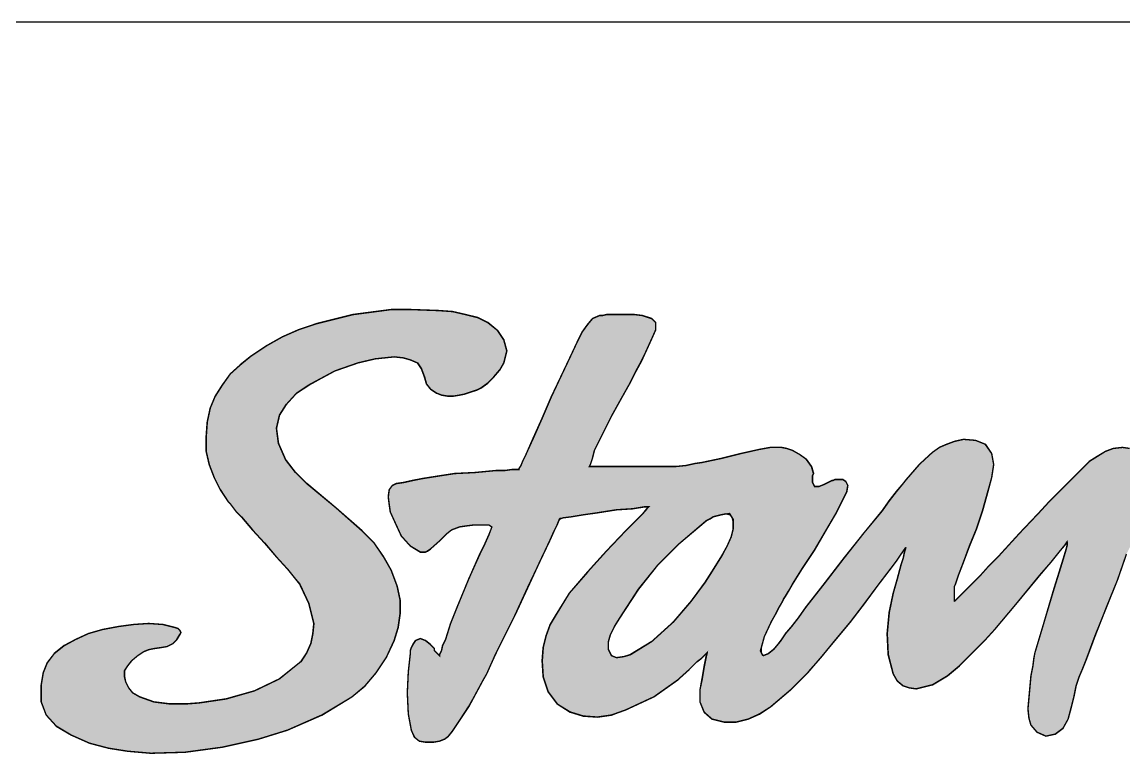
# Model space of a CAD drawing. Extents: x -16465 to -12265, y -7695 to -1755.
# Drawn here: x -15161.7 to -14830.4, y -6814.9 to -6595 of the extents above; entities that cross this region are included whole.
import ezdxf

# ---------------------------------------------------------------- set-up
doc = ezdxf.new("R2010")
doc.units = 0
doc.header["$LTSCALE"] = 30
doc.header["$MEASUREMENT"] = 0
doc.layers.get('0').update_dxf_attribs({"linetype": 'CONTINUOUS'})
doc.layers.add('CAMADA_1', color=7, linetype='CONTINUOUS')
doc.layers.add('FINA', color=7, linetype='CONTINUOUS')

msp = doc.modelspace()

# ---------------------------------------------------------------- hatches: boundary and pattern name
at = {"linetype": 'CONTINUOUS'}
msp.add_hatch(color=5, dxfattribs=at).paths.add_polyline_path([(-15074.269, -6778.722), (-15074.874, -6781.745), (-15076.083, -6784.467), (-15077.898, -6787.188), (-15084.246, -6792.327), (-15091.805, -6795.955), (-15100.27, -6798.373), (-15108.432, -6799.583), (-15112.362, -6799.885), (-15117.2, -6799.885), (-15122.037, -6799.281), (-15126.269, -6797.769), (-15128.385, -6796.559), (-15129.595, -6795.048), (-15130.804, -6792.631), (-15130.804, -6789.908), (-15129.897, -6788.397), (-15128.688, -6786.885), (-15126.874, -6785.374), (-15124.41, -6783.732), (-15122.037, -6783.257), (-15119.921, -6782.955), (-15118.107, -6782.653), (-15116.292, -6781.745), (-15115.084, -6780.537), (-15114.176, -6779.025), (-15113.874, -6778.42), (-15114.176, -6777.815), (-15114.781, -6777.211), (-15115.688, -6776.909), (-15119.315, -6776.001), (-15123.548, -6775.699), (-15128.083, -6776.001), (-15132.618, -6776.606), (-15137.455, -6777.514), (-15141.687, -6778.722), (-15145.618, -6780.537), (-15148.944, -6782.351), (-15151.967, -6784.769), (-15154.083, -6787.49), (-15155.292, -6790.513), (-15155.897, -6794.141), (-15155.897, -6799.281), (-15154.386, -6803.211), (-15151.363, -6806.536), (-15146.827, -6809.257), (-15141.386, -6811.675), (-15135.641, -6813.188), (-15129.897, -6814.094), (-15122.944, -6814.699), (-15112.664, -6814.397), (-15101.479, -6812.885), (-15090.595, -6810.467), (-15081.827, -6807.746), (-15071.548, -6803.211), (-15062.479, -6797.769), (-15058.549, -6794.444), (-15055.223, -6790.513), (-15052.2, -6785.978), (-15049.781, -6780.838), (-15048.572, -6776.909), (-15047.967, -6772.676), (-15047.967, -6768.746), (-15048.875, -6764.513), (-15050.689, -6759.676), (-15053.106, -6755.444), (-15055.828, -6751.513), (-15059.456, -6747.886), (-15067.316, -6740.932), (-15076.083, -6733.676), (-15079.409, -6730.35), (-15082.432, -6726.42), (-15084.549, -6721.583), (-15085.154, -6717.048), (-15084.246, -6713.119), (-15082.13, -6709.793), (-15079.107, -6706.467), (-15075.479, -6704.049), (-15067.619, -6699.816), (-15060.665, -6697.398), (-15055.526, -6696.188), (-15049.781, -6695.584), (-15047.06, -6695.885), (-15044.944, -6696.49), (-15042.827, -6697.398), (-15041.619, -6699.211), (-15040.712, -6701.63), (-15040.107, -6703.746), (-15038.898, -6705.258), (-15037.084, -6706.467), (-15035.573, -6707.072), (-15033.758, -6707.374), (-15031.944, -6707.374), (-15030.13, -6707.072), (-15028.619, -6706.769), (-15026.805, -6706.165), (-15024.991, -6705.56), (-15023.782, -6704.955), (-15021.665, -6703.444), (-15019.851, -6701.63), (-15018.037, -6699.513), (-15016.828, -6697.398), (-15015.921, -6693.77), (-15016.828, -6690.444), (-15018.642, -6687.723), (-15021.665, -6685.305), (-15024.688, -6683.793), (-15028.317, -6682.886), (-15032.246, -6681.979), (-15036.479, -6681.677), (-15044.642, -6681.374), (-15050.689, -6681.374), (-15062.176, -6682.886), (-15073.06, -6685.607), (-15078.502, -6687.421), (-15083.339, -6689.537), (-15088.177, -6692.258), (-15092.711, -6695.281), (-15096.037, -6698.002), (-15099.061, -6700.723), (-15101.479, -6704.049), (-15103.595, -6707.374), (-15105.107, -6711.002), (-15106.014, -6715.234), (-15106.316, -6719.467), (-15106.316, -6724.002), (-15105.408, -6727.933), (-15103.898, -6731.863), (-15102.084, -6735.49), (-15099.665, -6739.118), (-15099.061, -6739.723), (-15098.153, -6740.932), (-15097.246, -6742.141), (-15095.734, -6743.653), (-15092.409, -6747.583), (-15088.781, -6751.513), (-15085.154, -6755.746), (-15081.827, -6759.374), (-15079.409, -6762.398), (-15078.2, -6763.909), (-15075.479, -6769.652), (-15073.967, -6775.699)])
h = msp.add_hatch(color=5, dxfattribs=at)
h.paths.add_polyline_path([(-14913.736, -6736.095), (-14913.433, -6734.281), (-14914.038, -6733.072), (-14914.945, -6732.467), (-14917.363, -6732.467), (-14917.968, -6732.769), (-14918.269, -6732.769), (-14920.689, -6733.979), (-14922.2, -6734.583), (-14923.41, -6734.583), (-14924.014, -6733.373), (-14924.014, -6732.769), (-14924.014, -6732.164), (-14924.014, -6731.258), (-14923.712, -6730.653), (-14924.317, -6728.536), (-14925.828, -6726.42), (-14927.945, -6724.909), (-14930.06, -6723.699), (-14931.876, -6723.095), (-14933.387, -6722.793), (-14935.2, -6722.793), (-14936.713, -6722.793), (-14940.038, -6723.397), (-14945.48, -6724.607), (-14951.526, -6726.118), (-14957.271, -6727.327), (-14959.386, -6727.63), (-14962.108, -6728.235), (-14965.131, -6728.536), (-14967.851, -6728.536), (-14975.107, -6728.536), (-14982.665, -6728.536), (-14985.991, -6728.536), (-14988.712, -6728.536), (-14990.526, -6728.536), (-14991.131, -6728.536), (-14990.828, -6727.933), (-14990.223, -6726.118), (-14989.618, -6723.699), (-14988.409, -6721.281), (-14986.898, -6718.257), (-14984.48, -6713.42), (-14981.456, -6707.979), (-14978.735, -6703.141), (-14977.224, -6700.118), (-14975.409, -6696.793), (-14973.898, -6693.467), (-14972.386, -6690.141), (-14971.177, -6687.421), (-14971.177, -6685.305), (-14972.386, -6684.095), (-14975.107, -6683.188), (-14977.526, -6682.886), (-14981.758, -6682.886), (-14983.875, -6682.886), (-14985.991, -6682.886), (-14987.2, -6683.188), (-14988.108, -6683.188), (-14990.223, -6684.095), (-14991.735, -6685.908), (-14993.247, -6688.025), (-14994.758, -6691.048), (-14996.874, -6695.584), (-14999.596, -6701.327), (-15002.619, -6707.676), (-15005.34, -6714.025), (-15008.061, -6720.072), (-15010.177, -6724.909), (-15011.084, -6726.723), (-15011.689, -6728.235), (-15012.293, -6729.141), (-15012.293, -6729.444), (-15012.898, -6729.444), (-15014.41, -6729.444), (-15016.526, -6729.746), (-15019.247, -6729.746), (-15025.596, -6730.35), (-15031.642, -6730.653), (-15035.573, -6731.258), (-15041.316, -6732.164), (-15044.339, -6732.769), (-15047.06, -6733.373), (-15049.177, -6733.676), (-15050.386, -6734.281), (-15051.293, -6735.49), (-15051.595, -6737.606), (-15051.293, -6740.025), (-15050.99, -6742.141), (-15049.48, -6745.466), (-15047.666, -6749.397), (-15044.944, -6752.42), (-15041.921, -6754.234), (-15040.41, -6754.234), (-15039.804, -6753.932), (-15038.898, -6753.327), (-15036.177, -6750.909), (-15034.06, -6748.793), (-15032.549, -6747.583), (-15030.13, -6746.676), (-15028.014, -6746.374), (-15025.596, -6746.072), (-15023.479, -6746.072), (-15021.363, -6746.072), (-15020.408, -6746.708), (-15021.363, -6749.095), (-15022.572, -6751.816), (-15024.083, -6754.839), (-15027.409, -6762.398), (-15031.037, -6771.164), (-15032.851, -6775.699), (-15034.363, -6780.537), (-15035.27, -6782.351), (-15035.573, -6783.862), (-15036.177, -6785.071), (-15036.177, -6785.374), (-15037.689, -6783.862), (-15037.689, -6783.257), (-15037.99, -6782.955), (-15038.898, -6782.048), (-15040.41, -6780.838), (-15041.921, -6780.234), (-15043.433, -6780.838), (-15044.036, -6781.745), (-15044.642, -6782.955), (-15044.944, -6783.862), (-15044.944, -6784.769), (-15045.549, -6790.211), (-15045.851, -6796.559), (-15045.549, -6802.908), (-15044.642, -6807.746), (-15043.735, -6809.862), (-15042.223, -6811.071), (-15040.41, -6811.374), (-15037.99, -6811.374), (-15036.177, -6811.071), (-15034.665, -6810.467), (-15033.456, -6809.56), (-15032.246, -6808.048), (-15029.828, -6804.42), (-15027.409, -6800.792), (-15025.293, -6796.862), (-15023.177, -6792.932), (-15021.968, -6790.815), (-15020.758, -6788.094), (-15019.247, -6784.769), (-15017.433, -6781.141), (-15013.502, -6773.281), (-15009.572, -6764.815), (-15005.944, -6756.956), (-15002.921, -6750.607), (-15001.711, -6747.886), (-15000.805, -6746.072), (-15000.008, -6744.082), (-14996.572, -6743.653), (-14992.945, -6743.049), (-14988.712, -6742.443), (-14982.967, -6741.537), (-14978.13, -6741.234), (-14974.502, -6740.629), (-14973.293, -6740.629), (-14973.898, -6741.234), (-14975.107, -6742.746), (-14977.224, -6744.862), (-14979.944, -6747.583), (-14985.991, -6753.932), (-14991.735, -6760.281), (-14997.177, -6766.629), (-15001.107, -6772.978), (-15002.921, -6776.001), (-15004.13, -6779.328), (-15005.038, -6782.955), (-15005.34, -6786.885), (-15005.038, -6791.722), (-15003.525, -6796.258), (-15000.805, -6799.885), (-14996.874, -6802.304), (-14992.945, -6803.513), (-14988.712, -6803.815), (-14984.48, -6803.211), (-14980.247, -6801.699), (-14971.782, -6797.769), (-14964.526, -6792.63), (-14961.502, -6789.908), (-14958.782, -6787.188), (-14957.573, -6786.281), (-14956.666, -6785.374), (-14956.061, -6784.769), (-14955.758, -6784.467), (-14956.061, -6785.676), (-14956.666, -6788.699), (-14957.271, -6792.327), (-14957.875, -6795.653), (-14957.875, -6799.281), (-14956.666, -6802.304), (-14954.247, -6804.42), (-14950.619, -6805.327), (-14946.991, -6805.327), (-14943.363, -6804.42), (-14940.038, -6802.908), (-14936.713, -6800.792), (-14930.666, -6795.653), (-14925.223, -6790.211), (-14921.596, -6785.978), (-14917.061, -6780.537), (-14912.526, -6775.095), (-14908.596, -6769.955), (-14904.364, -6764.211), (-14900.433, -6759.071), (-14898.62, -6756.653), (-14897.41, -6754.839), (-14895.961, -6752.909), (-14896.503, -6754.536), (-14896.805, -6756.048), (-14897.41, -6757.862), (-14898.62, -6762.398), (-14899.828, -6766.629), (-14901.038, -6772.374), (-14901.643, -6778.722), (-14901.34, -6785.071), (-14899.828, -6790.815), (-14898.62, -6792.932), (-14896.805, -6794.444), (-14894.991, -6795.048), (-14892.875, -6795.35), (-14888.038, -6794.141), (-14883.503, -6791.421), (-14879.875, -6788.397), (-14875.945, -6784.467), (-14872.318, -6780.838), (-14869.294, -6777.514), (-14862.945, -6769.955), (-14855.689, -6761.188), (-14852.364, -6757.257), (-14849.945, -6754.234), (-14848.131, -6752.118), (-14847.527, -6751.211), (-14847.527, -6752.118), (-14847.829, -6753.327), (-14848.735, -6756.35), (-14849.945, -6760.281), (-14851.457, -6765.118), (-14854.48, -6775.397), (-14857.201, -6784.467), (-14857.503, -6785.978), (-14857.805, -6788.397), (-14858.411, -6791.421), (-14858.712, -6794.745), (-14859.015, -6798.072), (-14859.317, -6801.397), (-14859.015, -6804.118), (-14858.411, -6806.234), (-14856.597, -6808.351), (-14853.875, -6809.56), (-14851.155, -6808.955), (-14848.735, -6807.141), (-14847.224, -6804.42), (-14846.318, -6801.095), (-14845.41, -6797.467), (-14844.806, -6794.444), (-14844.503, -6793.536), (-14843.899, -6791.722), (-14842.992, -6789.606), (-14841.782, -6786.582), (-14839.062, -6779.328), (-14835.736, -6770.862), (-14832.41, -6762.699), (-14829.69, -6754.839), (-14828.178, -6751.816), (-14827.271, -6749.095), (-14826.363, -6746.979), (-14826.062, -6745.466), (-14824.549, -6740.327), (-14823.643, -6735.49), (-14823.34, -6730.956), (-14824.247, -6726.723), (-14825.457, -6725.211), (-14826.969, -6724.002), (-14828.782, -6723.095), (-14830.899, -6722.793), (-14833.619, -6723.095), (-14836.039, -6724.002), (-14838.456, -6725.513), (-14840.875, -6727.025), (-14841.782, -6727.933), (-14843.596, -6729.746), (-14845.712, -6731.863), (-14847.829, -6733.979), (-14852.666, -6738.816), (-14855.992, -6742.443), (-14861.736, -6748.49), (-14868.085, -6755.444), (-14871.108, -6758.467), (-14873.527, -6761.188), (-14875.945, -6763.606), (-14877.456, -6765.118), (-14878.968, -6766.629), (-14880.178, -6767.839), (-14881.387, -6769.049), (-14881.387, -6765.723), (-14881.387, -6765.118), (-14881.387, -6764.815), (-14881.387, -6764.513), (-14881.084, -6763.909), (-14880.178, -6761.188), (-14878.666, -6757.257), (-14876.852, -6752.42), (-14874.735, -6747.28), (-14872.921, -6741.839), (-14871.41, -6736.397), (-14870.201, -6731.863), (-14869.596, -6727.933), (-14870.201, -6724.607), (-14872.015, -6721.886), (-14875.038, -6720.676), (-14878.666, -6720.374), (-14881.387, -6720.979), (-14883.806, -6721.886), (-14885.921, -6722.793), (-14888.038, -6724.304), (-14891.968, -6727.933), (-14895.899, -6732.467), (-14897.108, -6733.979), (-14898.922, -6736.095), (-14901.038, -6738.816), (-14903.154, -6741.839), (-14908.596, -6748.49), (-14914.643, -6756.048), (-14920.689, -6763.909), (-14926.131, -6770.862), (-14928.246, -6773.885), (-14930.363, -6776.606), (-14932.177, -6778.722), (-14933.793, -6781.144), (-14935.805, -6783.56), (-14937.316, -6784.769), (-14938.954, -6785.424), (-14939.7, -6783.934), (-14938.526, -6779.629), (-14936.41, -6775.095), (-14935.2, -6772.978), (-14934.293, -6771.164), (-14933.389, -6769.655), (-14932.782, -6768.444), (-14932.177, -6767.537), (-14931.27, -6766.025), (-14930.06, -6763.909), (-14927.037, -6759.071), (-14923.41, -6753.63), (-14920.084, -6747.886), (-14917.061, -6742.746), (-14914.945, -6738.513)])
h.paths.add_polyline_path([(-14970.572, -6758.165), (-14964.224, -6751.816), (-14956.061, -6744.862), (-14954.852, -6744.257), (-14953.944, -6743.653), (-14952.735, -6743.351), (-14951.526, -6743.049), (-14949.127, -6742.568), (-14947.898, -6744.408), (-14947.898, -6747.28), (-14948.503, -6749.699), (-14949.712, -6752.42), (-14951.224, -6755.142), (-14954.247, -6759.979), (-14956.363, -6763.304), (-14960.596, -6769.048), (-14966.037, -6775.397), (-14972.386, -6781.141), (-14978.735, -6785.071), (-14980.852, -6785.676), (-14982.967, -6785.978), (-14984.48, -6785.374), (-14985.386, -6783.56), (-14985.386, -6781.141), (-14984.781, -6779.025), (-14983.572, -6776.606), (-14982.061, -6774.188), (-14976.317, -6765.421)], flags=16)

# ---------------------------------------------------------------- linework, layer by layer
at = {"color": 5, "linetype": 'CONTINUOUS'}
for points in [[(-15048.572, -6776.909), (-15047.967, -6772.676), (-15047.967, -6768.746), (-15048.875, -6764.513), (-15050.689, -6759.676), (-15053.106, -6755.444), (-15055.828, -6751.513), (-15059.456, -6747.886), (-15067.316, -6740.932), (-15076.083, -6733.676), (-15079.409, -6730.35), (-15082.432, -6726.42), (-15084.549, -6721.583), (-15085.154, -6717.048), (-15084.246, -6713.119), (-15082.13, -6709.793), (-15079.107, -6706.467), (-15075.479, -6704.049), (-15067.619, -6699.816), (-15060.665, -6697.398), (-15055.526, -6696.188), (-15049.781, -6695.584), (-15047.06, -6695.885), (-15044.944, -6696.49), (-15042.827, -6697.398), (-15041.619, -6699.211), (-15040.712, -6701.63), (-15040.107, -6703.746), (-15038.898, -6705.258), (-15037.084, -6706.467), (-15035.573, -6707.072), (-15033.758, -6707.374), (-15031.944, -6707.374), (-15030.13, -6707.072), (-15028.619, -6706.769), (-15026.805, -6706.165), (-15024.991, -6705.56), (-15023.782, -6704.955), (-15021.665, -6703.444), (-15019.851, -6701.63), (-15018.037, -6699.513), (-15016.828, -6697.398), (-15015.921, -6693.77), (-15016.828, -6690.444), (-15018.642, -6687.723), (-15021.665, -6685.305), (-15024.688, -6683.793), (-15028.317, -6682.886), (-15032.246, -6681.979), (-15036.479, -6681.677), (-15044.642, -6681.374), (-15050.689, -6681.374), (-15062.176, -6682.886), (-15073.06, -6685.607), (-15078.502, -6687.421), (-15083.339, -6689.537), (-15088.177, -6692.258), (-15092.711, -6695.281), (-15096.037, -6698.002), (-15099.061, -6700.723), (-15101.479, -6704.049), (-15103.595, -6707.374), (-15105.107, -6711.002), (-15106.014, -6715.234), (-15106.316, -6719.467), (-15106.316, -6724.002), (-15105.408, -6727.933), (-15103.898, -6731.863), (-15102.084, -6735.49), (-15099.665, -6739.118), (-15099.061, -6739.723), (-15098.153, -6740.932), (-15097.246, -6742.141), (-15095.734, -6743.653), (-15092.409, -6747.583), (-15088.781, -6751.513), (-15085.154, -6755.746), (-15081.827, -6759.374), (-15079.409, -6762.398), (-15078.2, -6763.909), (-15075.479, -6769.652), (-15073.967, -6775.699), (-15074.269, -6778.722), (-15074.874, -6781.745), (-15076.083, -6784.467), (-15077.898, -6787.188), (-15084.246, -6792.327), (-15091.805, -6795.955), (-15100.27, -6798.373), (-15108.432, -6799.583), (-15112.362, -6799.885), (-15117.2, -6799.885), (-15122.037, -6799.281), (-15126.269, -6797.769), (-15128.385, -6796.559), (-15129.595, -6795.048), (-15130.502, -6793.235), (-15130.804, -6791.722), (-15130.804, -6789.908), (-15129.897, -6788.397), (-15128.688, -6786.885), (-15126.874, -6785.374), (-15125.06, -6784.165), (-15123.548, -6783.56), (-15122.037, -6783.257), (-15119.921, -6782.955), (-15118.107, -6782.653), (-15116.292, -6781.745), (-15115.084, -6780.537), (-15114.176, -6779.025), (-15113.874, -6778.42), (-15114.176, -6777.815), (-15114.781, -6777.211), (-15115.688, -6776.909), (-15119.315, -6776.001), (-15123.548, -6775.699), (-15128.083, -6776.001), (-15132.618, -6776.606), (-15137.455, -6777.514), (-15141.687, -6778.722), (-15145.618, -6780.537), (-15148.944, -6782.351), (-15151.967, -6784.769), (-15154.083, -6787.49), (-15155.292, -6790.513), (-15155.897, -6794.141), (-15155.897, -6799.281), (-15154.386, -6803.211), (-15151.363, -6806.536), (-15146.827, -6809.257), (-15141.386, -6811.675), (-15135.641, -6813.188), (-15129.897, -6814.094), (-15122.944, -6814.699), (-15112.664, -6814.397), (-15101.479, -6812.885), (-15090.595, -6810.467), (-15081.827, -6807.746), (-15071.548, -6803.211), (-15062.479, -6797.769), (-15058.549, -6794.444), (-15055.223, -6790.513), (-15052.2, -6785.978), (-15049.781, -6780.838)], [(-14970.572, -6758.165), (-14964.224, -6751.816), (-14956.061, -6744.862), (-14954.852, -6744.257), (-14953.944, -6743.653), (-14952.735, -6743.351), (-14951.526, -6743.049), (-14949.127, -6742.568), (-14947.898, -6744.408), (-14947.898, -6747.28), (-14948.503, -6749.699), (-14949.712, -6752.42), (-14951.224, -6755.142), (-14954.247, -6759.979), (-14956.363, -6763.304), (-14960.596, -6769.048), (-14966.037, -6775.397), (-14972.386, -6781.141), (-14978.735, -6785.071), (-14980.852, -6785.676), (-14982.967, -6785.978), (-14984.48, -6785.374), (-14985.386, -6783.56), (-14985.386, -6781.141), (-14984.781, -6779.025), (-14983.572, -6776.606), (-14982.061, -6774.188), (-14976.317, -6765.421)]]:
    msp.add_lwpolyline(points, close=True, dxfattribs=at)
msp.add_lwpolyline([(-14828.782, -6723.095), (-14830.899, -6722.793), (-14833.619, -6723.095), (-14836.039, -6724.002), (-14838.456, -6725.513), (-14840.875, -6727.025), (-14841.782, -6727.933), (-14843.596, -6729.746), (-14845.712, -6731.863), (-14847.829, -6733.979), (-14852.666, -6738.816), (-14855.992, -6742.443), (-14861.736, -6748.49), (-14868.085, -6755.444), (-14871.108, -6758.467), (-14873.527, -6761.188), (-14875.945, -6763.606), (-14877.456, -6765.118), (-14878.968, -6766.629), (-14880.178, -6767.839), (-14881.387, -6769.049), (-14881.387, -6765.723), (-14881.387, -6765.118), (-14881.387, -6764.815), (-14881.387, -6764.513), (-14881.084, -6763.909), (-14880.178, -6761.188), (-14878.666, -6757.257), (-14876.852, -6752.42), (-14874.735, -6747.28), (-14872.921, -6741.839), (-14871.41, -6736.397), (-14870.201, -6731.863), (-14869.596, -6727.933), (-14870.201, -6724.607), (-14872.015, -6721.886), (-14875.038, -6720.676), (-14878.666, -6720.374), (-14881.387, -6720.979), (-14883.806, -6721.886), (-14885.921, -6722.793), (-14888.038, -6724.304), (-14891.968, -6727.933), (-14895.899, -6732.467), (-14897.108, -6733.979), (-14898.922, -6736.095), (-14901.038, -6738.816), (-14903.154, -6741.839), (-14908.596, -6748.49), (-14914.643, -6756.048), (-14920.689, -6763.909), (-14926.131, -6770.862), (-14928.246, -6773.885), (-14930.363, -6776.606), (-14932.177, -6778.722), (-14933.793, -6781.144), (-14935.805, -6783.56), (-14937.316, -6784.769), (-14938.954, -6785.424), (-14939.7, -6783.934), (-14938.526, -6779.629), (-14936.41, -6775.095), (-14935.2, -6772.978), (-14934.293, -6771.164), (-14933.389, -6769.655), (-14932.782, -6768.444), (-14932.177, -6767.537), (-14931.27, -6766.025), (-14930.06, -6763.909), (-14927.037, -6759.071), (-14923.41, -6753.63), (-14920.084, -6747.886), (-14917.061, -6742.746), (-14914.945, -6738.513), (-14913.736, -6736.095), (-14913.433, -6734.281), (-14914.038, -6733.072), (-14914.945, -6732.467), (-14917.363, -6732.467), (-14917.968, -6732.769), (-14918.269, -6732.769), (-14920.689, -6733.979), (-14922.2, -6734.583), (-14923.41, -6734.583), (-14924.014, -6733.373), (-14924.014, -6732.769), (-14924.014, -6732.164), (-14924.014, -6731.258), (-14923.712, -6730.653), (-14924.317, -6728.536), (-14925.828, -6726.42), (-14927.945, -6724.909), (-14930.06, -6723.699), (-14931.876, -6723.095), (-14933.387, -6722.793), (-14935.2, -6722.793), (-14936.713, -6722.793), (-14940.038, -6723.397), (-14945.48, -6724.607), (-14951.526, -6726.118), (-14957.271, -6727.327), (-14959.386, -6727.63), (-14962.108, -6728.235), (-14965.131, -6728.536), (-14967.851, -6728.536), (-14975.107, -6728.536), (-14982.665, -6728.536), (-14985.991, -6728.536), (-14988.712, -6728.536), (-14990.526, -6728.536), (-14991.131, -6728.536), (-14990.828, -6727.933), (-14990.223, -6726.118), (-14989.618, -6723.699), (-14988.409, -6721.281), (-14986.898, -6718.257), (-14984.48, -6713.42), (-14981.456, -6707.979), (-14978.735, -6703.141), (-14977.224, -6700.118), (-14975.409, -6696.793), (-14973.898, -6693.467), (-14972.386, -6690.141), (-14971.177, -6687.421), (-14971.177, -6685.305), (-14972.386, -6684.095), (-14975.107, -6683.188), (-14977.526, -6682.886), (-14981.758, -6682.886), (-14983.875, -6682.886), (-14985.991, -6682.886), (-14987.2, -6683.188), (-14988.108, -6683.188), (-14990.223, -6684.095), (-14991.735, -6685.908), (-14993.247, -6688.025), (-14994.758, -6691.048), (-14996.874, -6695.584), (-14999.596, -6701.327), (-15002.619, -6707.676), (-15005.34, -6714.025), (-15008.061, -6720.072), (-15010.177, -6724.909), (-15011.084, -6726.723), (-15011.689, -6728.235), (-15012.293, -6729.141), (-15012.293, -6729.444), (-15012.898, -6729.444), (-15014.41, -6729.444), (-15016.526, -6729.746), (-15019.247, -6729.746), (-15025.596, -6730.35), (-15031.642, -6730.653), (-15035.573, -6731.258), (-15041.316, -6732.164), (-15044.339, -6732.769), (-15047.06, -6733.373), (-15049.177, -6733.676), (-15050.386, -6734.281), (-15051.293, -6735.49), (-15051.595, -6737.606), (-15051.293, -6740.025), (-15050.99, -6742.141), (-15049.48, -6745.466), (-15047.666, -6749.397), (-15044.944, -6752.42), (-15041.921, -6754.234), (-15040.41, -6754.234), (-15039.804, -6753.932), (-15038.898, -6753.327), (-15036.177, -6750.909), (-15034.06, -6748.793), (-15032.549, -6747.583), (-15030.13, -6746.676), (-15028.014, -6746.374), (-15025.596, -6746.072), (-15023.479, -6746.072), (-15021.363, -6746.072), (-15020.408, -6746.708), (-15021.363, -6749.095), (-15022.572, -6751.816), (-15024.083, -6754.839), (-15027.409, -6762.398), (-15031.037, -6771.164), (-15032.851, -6775.699), (-15034.363, -6780.537), (-15035.27, -6782.351), (-15035.573, -6783.862), (-15036.177, -6785.071), (-15036.177, -6785.374), (-15037.689, -6783.862), (-15037.689, -6783.257), (-15037.99, -6782.955), (-15038.898, -6782.048), (-15040.41, -6780.838), (-15041.921, -6780.234), (-15043.433, -6780.838), (-15044.036, -6781.745), (-15044.642, -6782.955), (-15044.944, -6783.862), (-15044.944, -6784.769), (-15045.549, -6790.211), (-15045.851, -6796.559), (-15045.549, -6802.908), (-15044.642, -6807.746), (-15043.735, -6809.862), (-15042.223, -6811.071), (-15040.41, -6811.374), (-15037.99, -6811.374), (-15036.177, -6811.071), (-15034.665, -6810.467), (-15033.456, -6809.56), (-15032.246, -6808.048), (-15029.828, -6804.42), (-15027.409, -6800.792), (-15025.293, -6796.862), (-15023.177, -6792.932), (-15021.968, -6790.815), (-15020.758, -6788.094), (-15019.247, -6784.769), (-15017.433, -6781.141), (-15013.502, -6773.281), (-15009.572, -6764.815), (-15005.944, -6756.956), (-15002.921, -6750.607), (-15001.711, -6747.886), (-15000.805, -6746.072), (-15000.008, -6744.082), (-14996.572, -6743.653), (-14992.945, -6743.049), (-14988.712, -6742.443), (-14982.967, -6741.537), (-14978.13, -6741.234), (-14974.502, -6740.629), (-14973.293, -6740.629), (-14973.898, -6741.234), (-14975.107, -6742.746), (-14977.224, -6744.862), (-14979.944, -6747.583), (-14985.991, -6753.932), (-14991.735, -6760.281), (-14997.177, -6766.629), (-15001.107, -6772.978), (-15002.921, -6776.001), (-15004.13, -6779.328), (-15005.038, -6782.955), (-15005.34, -6786.885), (-15005.038, -6791.722), (-15003.525, -6796.258), (-15000.805, -6799.885), (-14996.874, -6802.304), (-14992.945, -6803.513), (-14988.712, -6803.815), (-14984.48, -6803.211), (-14980.247, -6801.699), (-14971.782, -6797.769), (-14964.526, -6792.63), (-14961.502, -6789.908), (-14958.782, -6787.188), (-14957.573, -6786.281), (-14956.666, -6785.374), (-14956.061, -6784.769), (-14955.758, -6784.467), (-14956.061, -6785.676), (-14956.666, -6788.699), (-14957.271, -6792.327), (-14957.875, -6795.653), (-14957.875, -6799.281), (-14956.666, -6802.304), (-14954.247, -6804.42), (-14950.619, -6805.327), (-14946.991, -6805.327), (-14943.363, -6804.42), (-14940.038, -6802.908), (-14936.713, -6800.792), (-14930.666, -6795.653), (-14925.223, -6790.211), (-14921.596, -6785.978), (-14917.061, -6780.537), (-14912.526, -6775.095), (-14908.596, -6769.955), (-14904.364, -6764.211), (-14900.433, -6759.071), (-14898.62, -6756.653), (-14897.41, -6754.839), (-14895.961, -6752.909), (-14896.503, -6754.536), (-14896.805, -6756.048), (-14897.41, -6757.862), (-14898.62, -6762.398), (-14899.828, -6766.629), (-14901.038, -6772.374), (-14901.643, -6778.722), (-14901.34, -6785.071), (-14899.828, -6790.815), (-14898.62, -6792.932), (-14896.805, -6794.444), (-14894.991, -6795.048), (-14892.875, -6795.35), (-14888.038, -6794.141), (-14883.503, -6791.421), (-14879.875, -6788.397), (-14875.945, -6784.467), (-14872.318, -6780.838), (-14869.294, -6777.514), (-14862.945, -6769.955), (-14855.689, -6761.188), (-14852.364, -6757.257), (-14849.945, -6754.234), (-14848.131, -6752.118), (-14847.527, -6751.211), (-14847.527, -6752.118), (-14847.829, -6753.327), (-14848.735, -6756.35), (-14849.945, -6760.281), (-14851.457, -6765.118), (-14854.48, -6775.397), (-14857.201, -6784.467), (-14857.503, -6785.978), (-14857.805, -6788.397), (-14858.411, -6791.421), (-14858.712, -6794.745), (-14859.015, -6798.072), (-14859.317, -6801.397), (-14859.015, -6804.118), (-14858.411, -6806.234), (-14856.597, -6808.351), (-14853.875, -6809.56), (-14851.155, -6808.955), (-14848.735, -6807.141), (-14847.224, -6804.42), (-14846.318, -6801.095), (-14845.41, -6797.467), (-14844.806, -6794.444), (-14844.503, -6793.536), (-14843.899, -6791.722), (-14842.992, -6789.606), (-14841.782, -6786.582), (-14839.062, -6779.328), (-14835.736, -6770.862), (-14832.41, -6762.699), (-14829.69, -6754.839)], dxfattribs=at)
at = {"layer": 'CAMADA_1', "color": 5, "linetype": 'CONTINUOUS', "const_width": 0.42}
for points in [[(-15122.944, -6814.699), (-15112.664, -6814.397), (-15101.479, -6812.885), (-15090.595, -6810.467), (-15081.827, -6807.746), (-15071.548, -6803.211), (-15062.479, -6797.769), (-15058.549, -6794.444), (-15055.223, -6790.513), (-15052.2, -6785.978), (-15049.781, -6780.838), (-15048.572, -6776.909), (-15047.967, -6772.676), (-15047.967, -6768.746), (-15048.875, -6764.513), (-15050.689, -6759.676), (-15053.106, -6755.444), (-15055.828, -6751.513), (-15059.456, -6747.886), (-15067.316, -6740.932), (-15076.083, -6733.676), (-15079.409, -6730.35), (-15082.432, -6726.42), (-15084.549, -6721.583), (-15085.154, -6717.048), (-15084.246, -6713.119), (-15082.13, -6709.793), (-15079.107, -6706.467), (-15075.479, -6704.049), (-15067.619, -6699.816), (-15060.665, -6697.398), (-15055.526, -6696.188), (-15049.781, -6695.584), (-15047.06, -6695.885), (-15044.944, -6696.49), (-15042.827, -6697.398), (-15041.619, -6699.211), (-15040.712, -6701.63), (-15040.107, -6703.746), (-15038.898, -6705.258), (-15037.084, -6706.467), (-15035.573, -6707.072), (-15033.758, -6707.374), (-15031.944, -6707.374), (-15030.13, -6707.072), (-15028.619, -6706.769), (-15026.805, -6706.165), (-15024.991, -6705.56), (-15023.782, -6704.955), (-15021.665, -6703.444), (-15019.851, -6701.63), (-15018.037, -6699.513), (-15016.828, -6697.398), (-15015.921, -6693.77), (-15016.828, -6690.444), (-15018.642, -6687.723), (-15021.665, -6685.305), (-15024.688, -6683.793), (-15028.317, -6682.886), (-15032.246, -6681.979), (-15036.479, -6681.677), (-15044.642, -6681.374), (-15050.689, -6681.374), (-15062.176, -6682.886), (-15073.06, -6685.607), (-15078.502, -6687.421), (-15083.339, -6689.537), (-15088.177, -6692.258), (-15092.711, -6695.281), (-15096.037, -6698.002), (-15099.061, -6700.723), (-15101.479, -6704.049), (-15103.595, -6707.374), (-15105.107, -6711.002), (-15106.014, -6715.234), (-15106.316, -6719.467), (-15106.316, -6724.002), (-15105.408, -6727.933), (-15103.898, -6731.863), (-15102.084, -6735.49), (-15099.665, -6739.118), (-15099.061, -6739.723), (-15098.153, -6740.932), (-15097.246, -6742.141), (-15095.734, -6743.653), (-15092.409, -6747.583), (-15088.781, -6751.513), (-15085.154, -6755.746), (-15081.827, -6759.374), (-15079.409, -6762.398), (-15078.2, -6763.909), (-15075.479, -6769.652), (-15073.967, -6775.699), (-15074.269, -6778.722), (-15074.874, -6781.745), (-15076.083, -6784.467), (-15077.898, -6787.188), (-15084.246, -6792.327), (-15091.805, -6795.955), (-15100.27, -6798.373), (-15108.432, -6799.583), (-15112.362, -6799.885), (-15117.2, -6799.885), (-15122.037, -6799.281), (-15126.269, -6797.769), (-15128.385, -6796.559), (-15129.595, -6795.048), (-15130.502, -6793.235), (-15130.804, -6791.722), (-15130.804, -6789.908), (-15129.897, -6788.397), (-15128.688, -6786.885), (-15126.874, -6785.374), (-15125.06, -6784.165), (-15123.548, -6783.56), (-15122.037, -6783.257), (-15119.921, -6782.955), (-15118.107, -6782.653), (-15116.292, -6781.745), (-15115.084, -6780.537), (-15114.176, -6779.025), (-15113.874, -6778.42), (-15114.176, -6777.815), (-15114.781, -6777.211), (-15115.688, -6776.909), (-15119.315, -6776.001), (-15123.548, -6775.699), (-15128.083, -6776.001), (-15132.618, -6776.606), (-15137.455, -6777.514), (-15141.687, -6778.722), (-15145.618, -6780.537), (-15148.944, -6782.351), (-15151.967, -6784.769), (-15154.083, -6787.49), (-15155.292, -6790.513), (-15155.897, -6794.141), (-15155.897, -6799.281), (-15154.386, -6803.211), (-15151.363, -6806.536), (-15146.827, -6809.257), (-15141.386, -6811.675), (-15135.641, -6813.188), (-15129.897, -6814.094), (-15122.944, -6814.699)], [(-14881.387, -6769.048), (-14881.387, -6765.723), (-14881.387, -6765.118), (-14881.387, -6764.815), (-14881.387, -6764.513), (-14881.084, -6763.909), (-14880.178, -6761.188), (-14878.666, -6757.257), (-14876.852, -6752.42), (-14874.735, -6747.28), (-14872.921, -6741.839), (-14871.41, -6736.397), (-14870.201, -6731.863), (-14869.596, -6727.933), (-14870.201, -6724.607), (-14872.015, -6721.886), (-14875.038, -6720.676), (-14878.666, -6720.374), (-14881.387, -6720.979), (-14883.806, -6721.886), (-14885.921, -6722.793), (-14888.038, -6724.304), (-14891.968, -6727.933), (-14895.899, -6732.467), (-14897.108, -6733.979), (-14898.922, -6736.095), (-14901.038, -6738.816), (-14903.154, -6741.839), (-14908.596, -6748.49), (-14914.643, -6756.048), (-14920.689, -6763.909), (-14926.131, -6770.862), (-14928.246, -6773.885), (-14930.363, -6776.606), (-14932.177, -6778.722), (-14933.387, -6780.537), (-14934.293, -6781.745), (-14935.805, -6783.56), (-14937.316, -6784.769), (-14938.828, -6785.374), (-14939.13, -6785.071), (-14939.433, -6784.467), (-14939.433, -6783.862), (-14939.433, -6782.955), (-14938.526, -6779.629), (-14936.41, -6775.095), (-14935.2, -6772.978), (-14934.293, -6771.164), (-14933.387, -6769.652), (-14933.084, -6769.048), (-14932.782, -6768.444), (-14932.177, -6767.537), (-14931.27, -6766.025), (-14930.06, -6763.909), (-14927.037, -6759.071), (-14923.41, -6753.63), (-14920.084, -6747.886), (-14917.061, -6742.746), (-14914.945, -6738.513), (-14913.736, -6736.095), (-14913.433, -6734.281), (-14914.038, -6733.072), (-14914.945, -6732.467), (-14917.061, -6732.467), (-14917.363, -6732.467), (-14917.968, -6732.769), (-14918.27, -6732.769), (-14918.875, -6733.072), (-14920.689, -6733.979), (-14922.2, -6734.583), (-14923.41, -6734.583), (-14924.014, -6733.373), (-14924.014, -6732.769), (-14924.014, -6732.164), (-14924.014, -6731.258), (-14923.712, -6730.653), (-14924.317, -6728.536), (-14925.828, -6726.42), (-14927.945, -6724.909), (-14930.06, -6723.699), (-14931.876, -6723.095), (-14933.387, -6722.793), (-14935.2, -6722.793), (-14936.713, -6722.793), (-14940.038, -6723.397), (-14945.48, -6724.607), (-14951.526, -6726.118), (-14957.271, -6727.327), (-14959.386, -6727.63), (-14962.108, -6728.235), (-14965.131, -6728.536), (-14967.851, -6728.536), (-14975.107, -6728.536), (-14982.665, -6728.536), (-14985.991, -6728.536), (-14988.712, -6728.536), (-14990.526, -6728.536), (-14991.131, -6728.536), (-14990.828, -6727.933), (-14990.223, -6726.118), (-14989.618, -6723.699), (-14988.409, -6721.281), (-14986.898, -6718.257), (-14984.48, -6713.42), (-14981.456, -6707.979), (-14978.735, -6703.141), (-14977.224, -6700.118), (-14975.409, -6696.793), (-14973.898, -6693.467), (-14972.386, -6690.141), (-14971.177, -6687.421), (-14971.177, -6685.305), (-14972.386, -6684.095), (-14975.107, -6683.188), (-14977.526, -6682.886), (-14981.758, -6682.886), (-14983.875, -6682.886), (-14985.991, -6682.886), (-14987.2, -6683.188), (-14988.108, -6683.188), (-14990.223, -6684.095), (-14991.735, -6685.908), (-14993.247, -6688.025), (-14994.758, -6691.048), (-14996.874, -6695.584), (-14999.596, -6701.327), (-15002.619, -6707.676), (-15005.34, -6714.025), (-15008.061, -6720.072), (-15010.177, -6724.909), (-15011.084, -6726.723), (-15011.689, -6728.235), (-15012.293, -6729.141), (-15012.293, -6729.444), (-15012.898, -6729.444), (-15014.41, -6729.444), (-15016.526, -6729.746), (-15019.247, -6729.746), (-15025.596, -6730.35), (-15031.642, -6730.653), (-15035.573, -6731.258), (-15041.316, -6732.164), (-15044.339, -6732.769), (-15047.06, -6733.373), (-15049.177, -6733.676), (-15050.386, -6734.281), (-15051.293, -6735.49), (-15051.595, -6737.606), (-15051.293, -6740.025), (-15050.99, -6742.141), (-15049.48, -6745.466), (-15047.666, -6749.397), (-15044.944, -6752.42), (-15041.921, -6754.234), (-15041.316, -6754.234), (-15040.41, -6754.234), (-15039.804, -6753.932), (-15038.898, -6753.327), (-15036.177, -6750.909), (-15034.06, -6748.793), (-15032.549, -6747.583), (-15030.13, -6746.676), (-15028.014, -6746.374), (-15025.596, -6746.072), (-15023.479, -6746.072), (-15021.363, -6746.072), (-15020.455, -6746.676), (-15020.758, -6747.583), (-15021.363, -6749.095), (-15022.572, -6751.816), (-15024.083, -6754.839), (-15027.409, -6762.398), (-15031.037, -6771.164), (-15032.851, -6775.699), (-15034.363, -6780.537), (-15035.27, -6782.351), (-15035.573, -6783.862), (-15036.177, -6785.071), (-15036.177, -6785.374), (-15037.084, -6784.467), (-15037.386, -6784.165), (-15037.689, -6783.862), (-15037.689, -6783.257), (-15037.99, -6782.955), (-15038.898, -6782.048), (-15040.41, -6780.838), (-15041.921, -6780.234), (-15043.433, -6780.838), (-15044.036, -6781.745), (-15044.642, -6782.955), (-15044.944, -6783.862), (-15044.944, -6784.769), (-15045.549, -6790.211), (-15045.851, -6796.559), (-15045.549, -6802.908), (-15044.642, -6807.746), (-15043.735, -6809.862), (-15042.223, -6811.071), (-15040.41, -6811.374), (-15037.99, -6811.374), (-15036.177, -6811.071), (-15034.665, -6810.467), (-15033.456, -6809.56), (-15032.246, -6808.048), (-15029.828, -6804.42), (-15027.409, -6800.792), (-15025.293, -6796.862), (-15023.177, -6792.932), (-15021.968, -6790.815), (-15020.758, -6788.094), (-15019.247, -6784.769), (-15017.433, -6781.141), (-15013.502, -6773.281), (-15009.572, -6764.815), (-15005.944, -6756.956), (-15002.921, -6750.607), (-15001.711, -6747.886), (-15000.805, -6746.072), (-15000.2, -6744.56), (-14999.898, -6744.257), (-14998.991, -6743.955), (-14996.572, -6743.653), (-14992.945, -6743.049), (-14988.712, -6742.443), (-14982.967, -6741.537), (-14978.13, -6741.234), (-14974.502, -6740.629), (-14973.293, -6740.629), (-14973.898, -6741.234), (-14975.107, -6742.746), (-14977.224, -6744.862), (-14979.944, -6747.583), (-14985.991, -6753.932), (-14991.735, -6760.281), (-14997.177, -6766.629), (-15001.107, -6772.978), (-15002.921, -6776.001), (-15004.13, -6779.328), (-15005.038, -6782.955), (-15005.34, -6786.885), (-15005.038, -6791.722), (-15003.525, -6796.258), (-15000.805, -6799.885), (-14996.874, -6802.304), (-14992.945, -6803.513), (-14988.712, -6803.815), (-14984.48, -6803.211), (-14980.247, -6801.699), (-14971.782, -6797.769), (-14964.526, -6792.63), (-14961.502, -6789.908), (-14958.782, -6787.188), (-14957.573, -6786.281), (-14956.666, -6785.374), (-14956.061, -6784.769), (-14955.758, -6784.467), (-14956.061, -6785.676), (-14956.666, -6788.699), (-14957.271, -6792.327), (-14957.875, -6795.653), (-14957.875, -6799.281), (-14956.666, -6802.304), (-14954.247, -6804.42), (-14950.619, -6805.327), (-14946.991, -6805.327), (-14943.363, -6804.42), (-14940.038, -6802.908), (-14936.713, -6800.792), (-14930.666, -6795.653), (-14925.223, -6790.211), (-14921.596, -6785.978), (-14917.061, -6780.537), (-14912.526, -6775.095), (-14908.596, -6769.955), (-14904.364, -6764.211), (-14900.433, -6759.071), (-14898.62, -6756.653), (-14897.41, -6754.839), (-14896.503, -6753.63), (-14896.201, -6753.327), (-14896.201, -6753.63), (-14896.503, -6754.536), (-14896.805, -6756.048), (-14897.41, -6757.862), (-14898.62, -6762.398), (-14899.828, -6766.629), (-14901.038, -6772.374), (-14901.643, -6778.722), (-14901.34, -6785.071), (-14899.828, -6790.815), (-14898.62, -6792.932), (-14896.805, -6794.444), (-14894.991, -6795.048), (-14892.875, -6795.35), (-14888.038, -6794.141), (-14883.503, -6791.421), (-14879.875, -6788.397), (-14875.945, -6784.467), (-14872.318, -6780.838), (-14869.294, -6777.514), (-14862.945, -6769.955), (-14855.689, -6761.188), (-14852.364, -6757.257), (-14849.945, -6754.234), (-14848.131, -6752.118), (-14847.527, -6751.211), (-14847.527, -6752.118), (-14847.829, -6753.327), (-14848.735, -6756.35), (-14849.945, -6760.281), (-14851.457, -6765.118), (-14854.48, -6775.397), (-14857.201, -6784.467), (-14857.503, -6785.978), (-14857.805, -6788.397), (-14858.411, -6791.421), (-14858.712, -6794.745), (-14859.015, -6798.072), (-14859.317, -6801.397), (-14859.015, -6804.118), (-14858.411, -6806.234), (-14856.597, -6808.351), (-14853.875, -6809.56), (-14851.155, -6808.955), (-14848.735, -6807.141), (-14847.224, -6804.42), (-14846.318, -6801.095), (-14845.41, -6797.467), (-14844.806, -6794.444), (-14844.503, -6793.536), (-14843.899, -6791.722), (-14842.992, -6789.606), (-14841.782, -6786.582), (-14839.062, -6779.328), (-14835.736, -6770.862), (-14832.41, -6762.699), (-14829.69, -6754.839)], [(-14828.782, -6723.095), (-14830.899, -6722.793), (-14833.619, -6723.095), (-14836.039, -6724.002), (-14838.456, -6725.513), (-14840.875, -6727.025), (-14841.782, -6727.933), (-14843.596, -6729.746), (-14845.712, -6731.863), (-14847.829, -6733.979), (-14852.666, -6738.816), (-14855.992, -6742.443), (-14861.736, -6748.49), (-14868.085, -6755.444), (-14871.108, -6758.467), (-14873.527, -6761.188), (-14875.945, -6763.606), (-14877.456, -6765.118), (-14878.968, -6766.629), (-14880.178, -6767.839), (-14881.084, -6768.746), (-14881.387, -6769.048)], [(-14951.526, -6743.049), (-14950.015, -6742.746), (-14948.806, -6743.049), (-14948.201, -6743.955), (-14947.898, -6745.164), (-14947.898, -6747.28), (-14948.503, -6749.699), (-14949.712, -6752.42), (-14951.224, -6755.142), (-14954.247, -6759.979), (-14956.363, -6763.304), (-14960.596, -6769.048), (-14966.037, -6775.397), (-14972.386, -6781.141), (-14978.735, -6785.071), (-14980.852, -6785.676), (-14982.967, -6785.978), (-14984.48, -6785.374), (-14985.386, -6783.56), (-14985.386, -6781.141), (-14984.781, -6779.025), (-14983.572, -6776.606), (-14982.061, -6774.188), (-14976.317, -6765.421), (-14970.572, -6758.165), (-14964.224, -6751.816), (-14956.061, -6744.862), (-14954.852, -6744.257), (-14953.944, -6743.653), (-14952.735, -6743.351), (-14951.526, -6743.049)]]:
    msp.add_lwpolyline(points, dxfattribs=at)
at = {"layer": 'FINA'}
msp.add_line((-12365.159, -6594.977), (-16109.159, -6594.977), dxfattribs=at)

doc.saveas('drawing.dxf')
